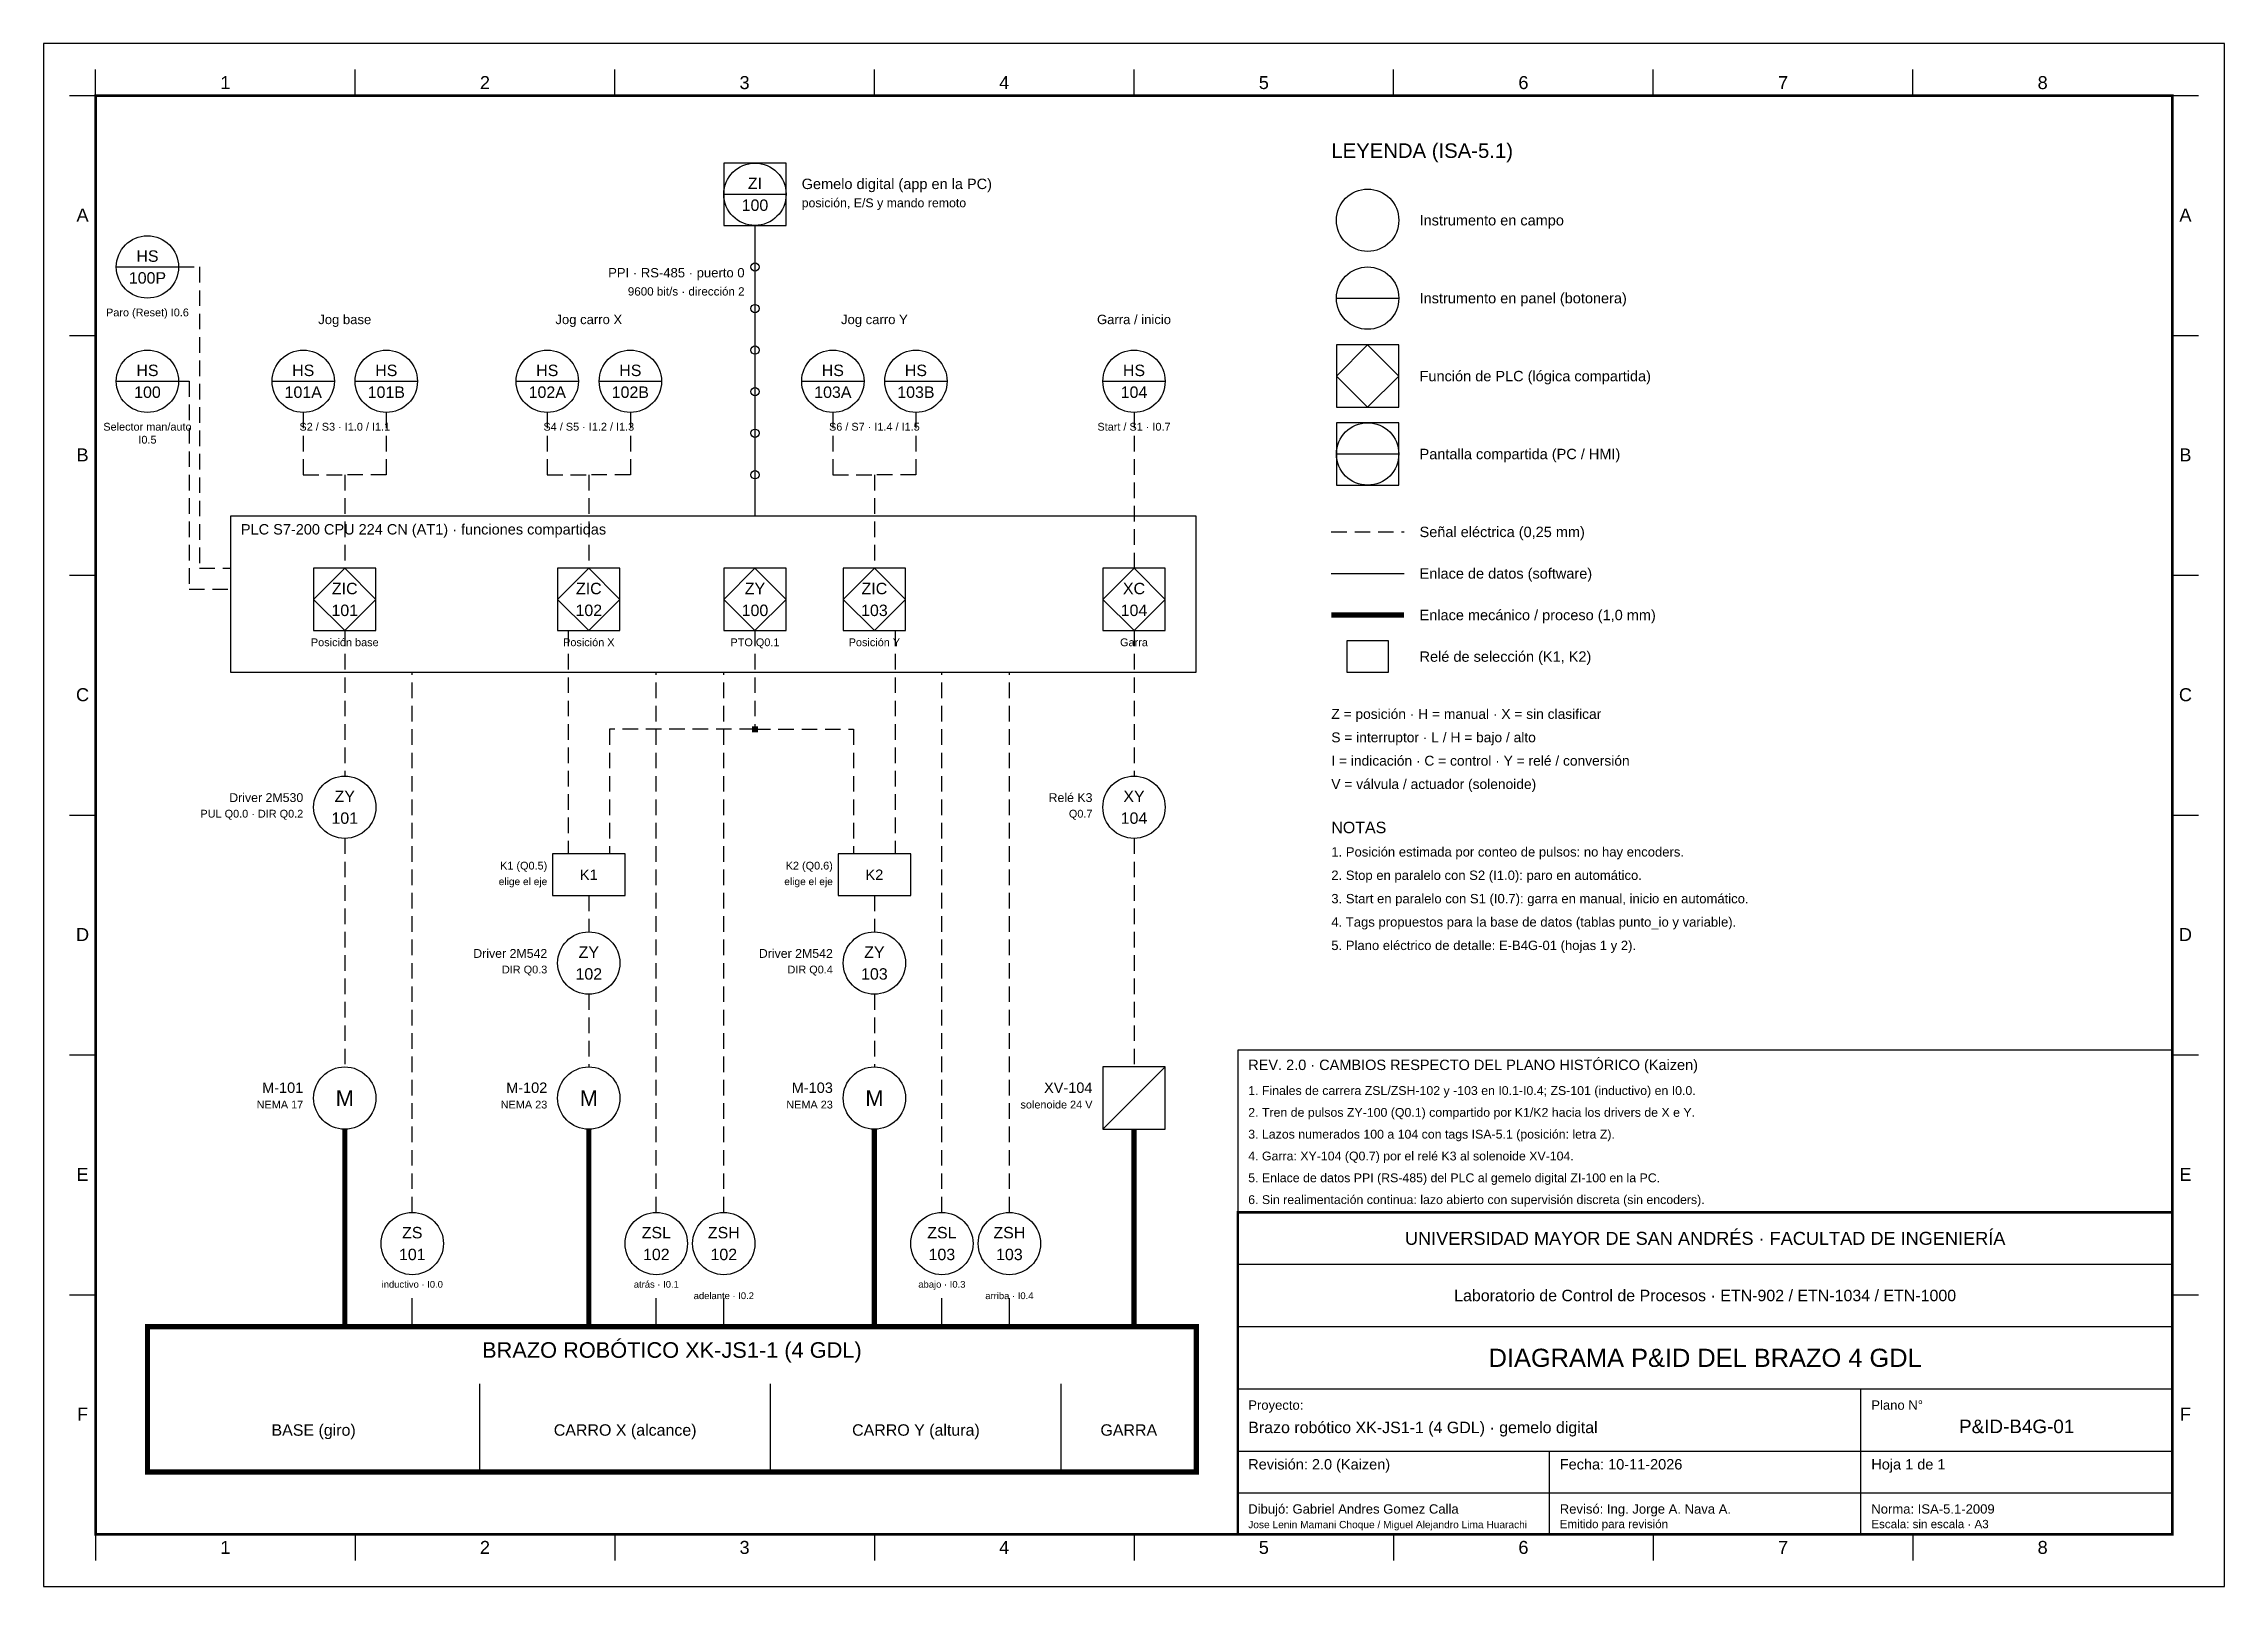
# Model space of a CAD drawing. Header units: millimetres. Extents: x 0 to 420, y 0 to 297.
import ezdxf
from ezdxf.enums import TextEntityAlignment as Align

# ---------------------------------------------------------------- set-up
doc = ezdxf.new("R2010")
doc.units = ezdxf.units.MM
doc.header["$MEASUREMENT"] = 0
doc.linetypes.add('DASHED', pattern=[4.5, 3, -1.5])
for name, color, linetype in [('CAJETIN', 7, 'CONTINUOUS'), ('DATOS', 4, 'CONTINUOUS'), ('INSTRUMENTOS', 2, 'CONTINUOUS'), ('MARCO', 7, 'CONTINUOUS'), ('NOTAS', 7, 'CONTINUOUS'), ('PROCESO', 7, 'CONTINUOUS'), ('REVISION', 1, 'CONTINUOUS'), ('SENAL', 5, 'DASHED'), ('SIMBOLOS', 7, 'CONTINUOUS'), ('TAGS', 2, 'CONTINUOUS'), ('TEXTO', 7, 'CONTINUOUS')]:
    doc.layers.add(name, color=color, linetype=linetype)
doc.styles.add('NORMAL', font='arial.ttf', dxfattribs={"width": 0.9})

msp = doc.modelspace()

# ---------------------------------------------------------------- linework, layer by layer
at = {"layer": 'CAJETIN'}
for p, q in [((230, 62), (410, 62)), ((230, 50), (410, 50)), ((230, 38), (410, 38)), ((350, 10), (350, 38)), ((230, 26), (410, 26)), ((290, 10), (290, 26)), ((230, 18), (410, 18))]:
    msp.add_line(p, q, dxfattribs=at)
at = {"layer": 'CAJETIN', "const_width": 0.5}
msp.add_lwpolyline([(230, 10), (410, 10), (410, 72), (230, 72)], close=True, dxfattribs=at)
at = {"layer": 'DATOS'}
for p, q in [((137, 262), (137, 206)), ((248, 195), (262, 195))]:
    msp.add_line(p, q, dxfattribs=at)
for centre in [(137, 254), (137, 246), (137, 238), (137, 230), (137, 222), (137, 214)]:
    msp.add_circle(centre, 0.8, dxfattribs=at)
at = {"layer": 'INSTRUMENTOS'}
for p, q in [((131, 268), (143, 268)), ((14, 254), (26, 254)), ((249, 248), (261, 248)), ((14, 232), (26, 232)), ((44, 232), (56, 232)), ((60, 232), (72, 232)), ((91, 232), (103, 232)), ((107, 232), (119, 232)), ((146, 232), (158, 232)), ((162, 232), (174, 232)), ((204, 232), (216, 232)), ((249, 218), (261, 218))]:
    msp.add_line(p, q, dxfattribs=at)
for points in [[(131, 262), (143, 262), (143, 274), (131, 274)], [(249, 227), (261, 227), (261, 239), (249, 239)], [(249, 233), (255, 239), (261, 233), (255, 227)], [(249, 212), (261, 212), (261, 224), (249, 224)], [(52, 184), (64, 184), (64, 196), (52, 196)], [(52, 190), (58, 196), (64, 190), (58, 184)], [(99, 184), (111, 184), (111, 196), (99, 196)], [(99, 190), (105, 196), (111, 190), (105, 184)], [(131, 184), (143, 184), (143, 196), (131, 196)], [(131, 190), (137, 196), (143, 190), (137, 184)], [(154, 184), (166, 184), (166, 196), (154, 196)], [(154, 190), (160, 196), (166, 190), (160, 184)], [(204, 184), (216, 184), (216, 196), (204, 196)], [(204, 190), (210, 196), (216, 190), (210, 184)], [(251, 176), (259, 176), (259, 182), (251, 182)], [(98, 133), (112, 133), (112, 141), (98, 141)], [(153, 133), (167, 133), (167, 141), (153, 141)]]:
    msp.add_lwpolyline(points, close=True, dxfattribs=at)
for centre in [(137, 268), (255, 263), (20, 254), (255, 248), (20, 232), (50, 232), (66, 232), (97, 232), (113, 232), (152, 232), (168, 232), (210, 232), (255, 218), (58, 150), (210, 150), (105, 120), (160, 120), (71, 66), (118, 66), (131, 66), (173, 66), (186, 66)]:
    msp.add_circle(centre, 6, dxfattribs=at)
at = {"layer": 'MARCO'}
for p, q in [((10, 287), (10, 292)), ((60, 287), (60, 292)), ((110, 287), (110, 292)), ((160, 287), (160, 292)), ((210, 287), (210, 292)), ((260, 287), (260, 292)), ((310, 287), (310, 292)), ((360, 287), (360, 292)), ((5, 287), (10, 287)), ((410, 287), (415, 287)), ((5, 240.83), (10, 240.83)), ((410, 240.83), (415, 240.83)), ((5, 194.66), (10, 194.66)), ((410, 194.66), (415, 194.66)), ((5, 148.49), (10, 148.49)), ((410, 148.49), (415, 148.49)), ((5, 102.32), (10, 102.32)), ((410, 102.32), (415, 102.32)), ((5, 56.15), (10, 56.15)), ((410, 56.15), (415, 56.15)), ((10, 10), (10, 5)), ((60, 10), (60, 5)), ((110, 10), (110, 5)), ((160, 10), (160, 5)), ((210, 10), (210, 5)), ((260, 10), (260, 5)), ((310, 10), (310, 5)), ((360, 10), (360, 5))]:
    msp.add_line(p, q, dxfattribs=at)
msp.add_lwpolyline([(0, 0), (420, 0), (420, 297), (0, 297)], close=True, dxfattribs=at)
at = {"layer": 'MARCO', "const_width": 0.5}
msp.add_lwpolyline([(10, 10), (410, 10), (410, 287), (10, 287)], close=True, dxfattribs=at)
at = {"layer": 'NOTAS'}
msp.add_lwpolyline([(36, 176), (222, 176), (222, 206), (36, 206)], close=True, dxfattribs=at)
at = {"layer": 'PROCESO'}
for p, q in [((71, 50), (71, 55.5)), ((118, 50), (118, 55.5)), ((131, 50), (131, 55.5)), ((173, 50), (173, 55.5)), ((186, 50), (186, 55.5)), ((84, 22), (84, 39)), ((140, 22), (140, 39)), ((196, 22), (196, 39))]:
    msp.add_line(p, q, dxfattribs=at)
at = {"layer": 'PROCESO', "const_width": 1}
for points in [[(248, 187), (262, 187)], [(58, 88), (58, 50)], [(105, 88), (105, 50)], [(160, 88), (160, 50)], [(210, 88), (210, 50)]]:
    msp.add_lwpolyline(points, dxfattribs=at)
msp.add_lwpolyline([(20, 22), (222, 22), (222, 50), (20, 50)], close=True, dxfattribs=at)
at = {"layer": 'REVISION'}
msp.add_lwpolyline([(230, 72), (410, 72), (410, 103.2), (230, 103.2)], close=True, dxfattribs=at)
at = {"layer": 'SENAL'}
for points in [[(26, 254), (30, 254), (30, 196), (36, 196)], [(26, 232), (28, 232), (28, 192), (36, 192)], [(50, 226), (50, 214), (58, 214), (58, 196)], [(66, 226), (66, 214), (58, 214), (58, 196)], [(97, 226), (97, 214), (105, 214), (105, 196)], [(113, 226), (113, 214), (105, 214), (105, 196)], [(152, 226), (152, 214), (160, 214), (160, 196)], [(168, 226), (168, 214), (160, 214), (160, 196)], [(210, 226), (210, 196)], [(248, 203), (262, 203)], [(58, 184), (58, 156)], [(101, 184), (101, 141)], [(137, 184), (137, 165), (109, 165), (109, 141)], [(164, 184), (164, 141)], [(210, 184), (210, 156)], [(71, 72), (71, 176)], [(118, 72), (118, 176)], [(131, 72), (131, 176)], [(173, 72), (173, 176)], [(186, 72), (186, 176)], [(137, 165), (156, 165), (156, 141)], [(58, 144), (58, 100)], [(210, 144), (210, 100)], [(105, 133), (105, 126)], [(160, 133), (160, 126)], [(105, 114), (105, 100)], [(160, 114), (160, 100)]]:
    msp.add_lwpolyline(points, dxfattribs=at)
msp.add_solid([(136.4, 164.4), (137.6, 164.4), (136.4, 165.6), (137.6, 165.6)], dxfattribs=at)
at = {"layer": 'SIMBOLOS'}
msp.add_line((204, 88), (216, 100), dxfattribs=at)
msp.add_lwpolyline([(204, 88), (216, 88), (216, 100), (204, 100)], close=True, dxfattribs=at)
for centre in [(58, 94), (105, 94), (160, 94)]:
    msp.add_circle(centre, 6, dxfattribs=at)

# ---------------------------------------------------------------- texts
at = {"layer": 'CAJETIN', "style": 'NORMAL'}
for s, height, p in [('UNIVERSIDAD MAYOR DE SAN ANDRÉS · FACULTAD DE INGENIERÍA', 2.5, (320, 67)), ('Laboratorio de Control de Procesos · ETN-902 / ETN-1034 / ETN-1000', 2.2, (320, 56)), ('DIAGRAMA P&ID DEL BRAZO 4 GDL', 3.5, (320, 44))]:
    msp.add_text(s, height=height, dxfattribs=at).set_placement(p, align=Align.MIDDLE_CENTER)
for s, height, p in [('Proyecto:', 1.8, (232, 34)), ('Plano N°', 1.8, (352, 34)), ('Brazo robótico XK-JS1-1 (4 GDL) · gemelo digital', 2.2, (232, 29.5)), ('Revisión: 2.0 (Kaizen)', 2, (232, 22.5)), ('Fecha: 10-11-2026', 2, (292, 22.5)), ('Hoja 1 de 1', 2, (352, 22.5)), ('Jose Lenin Mamani Choque / Miguel Alejandro Lima Huarachi', 1.4, (232, 11.2)), ('Dibujó: Gabriel Andres Gomez Calla', 1.8, (232, 14)), ('Emitido para revisión', 1.6, (292, 11.2)), ('Revisó: Ing. Jorge A. Nava A.', 1.8, (292, 14)), ('Escala: sin escala · A3', 1.6, (352, 11.2)), ('Norma: ISA-5.1-2009', 1.8, (352, 14))]:
    msp.add_text(s, height=height, dxfattribs=at).set_placement(p)
msp.add_text('P&ID-B4G-01', height=2.6, dxfattribs=at).set_placement((380, 29.5), align=Align.CENTER)
at = {"layer": 'MARCO', "style": 'NORMAL'}
for s, p in [('1', (35, 289.5)), ('2', (85, 289.5)), ('3', (135, 289.5)), ('4', (185, 289.5)), ('5', (235, 289.5)), ('6', (285, 289.5)), ('7', (335, 289.5)), ('8', (385, 289.5)), ('A', (7.5, 264)), ('A', (412.5, 264)), ('B', (7.5, 217.83)), ('B', (412.5, 217.83)), ('C', (7.5, 171.66)), ('C', (412.5, 171.66)), ('D', (7.5, 125.49)), ('D', (412.5, 125.49)), ('E', (7.5, 79.32)), ('E', (412.5, 79.32)), ('F', (7.5, 33.15)), ('F', (412.5, 33.15)), ('1', (35, 7.5)), ('2', (85, 7.5)), ('3', (135, 7.5)), ('4', (185, 7.5)), ('5', (235, 7.5)), ('6', (285, 7.5)), ('7', (335, 7.5)), ('8', (385, 7.5))]:
    msp.add_text(s, height=2.5, dxfattribs=at).set_placement(p, align=Align.MIDDLE_CENTER)
at = {"layer": 'NOTAS', "style": 'NORMAL'}
for s, height, p in [('PLC S7-200 CPU 224 CN (AT1) · funciones compartidas', 2, (38, 202.5)), ('NOTAS', 2.2, (248, 145)), ('1. Posición estimada por conteo de pulsos: no hay encoders.', 1.8, (248, 140.5)), ('2. Stop en paralelo con S2 (I1.0): paro en automático.', 1.8, (248, 136)), ('3. Start en paralelo con S1 (I0.7): garra en manual, inicio en automático.', 1.8, (248, 131.5)), ('4. Tags propuestos para la base de datos (tablas punto_io y variable).', 1.8, (248, 127)), ('5. Plano eléctrico de detalle: E-B4G-01 (hojas 1 y 2).', 1.8, (248, 122.5))]:
    msp.add_text(s, height=height, dxfattribs=at).set_placement(p)
at = {"layer": 'REVISION', "style": 'NORMAL'}
for s, height, p in [('REV. 2.0 · CAMBIOS RESPECTO DEL PLANO HISTÓRICO (Kaizen)', 2, (232, 99.4)), ('1. Finales de carrera ZSL/ZSH-102 y -103 en I0.1-I0.4; ZS-101 (inductivo) en I0.0.', 1.7, (232, 94.6)), ('2. Tren de pulsos ZY-100 (Q0.1) compartido por K1/K2 hacia los drivers de X e Y.', 1.7, (232, 90.4)), ('3. Lazos numerados 100 a 104 con tags ISA-5.1 (posición: letra Z).', 1.7, (232, 86.2)), ('4. Garra: XY-104 (Q0.7) por el relé K3 al solenoide XV-104.', 1.7, (232, 82)), ('5. Enlace de datos PPI (RS-485) del PLC al gemelo digital ZI-100 en la PC.', 1.7, (232, 77.8)), ('6. Sin realimentación continua: lazo abierto con supervisión discreta (sin encoders).', 1.7, (232, 73.6))]:
    msp.add_text(s, height=height, dxfattribs=at).set_placement(p)
at = {"layer": 'TAGS', "style": 'NORMAL'}
for s, height, p in [('ZI', 2.2, (137, 269)), ('100', 2.2, (137, 264.8)), ('HS', 2.2, (20, 255)), ('100P', 2.2, (20, 250.8)), ('HS', 2.2, (20, 233)), ('HS', 2.2, (50, 233)), ('HS', 2.2, (66, 233)), ('HS', 2.2, (97, 233)), ('HS', 2.2, (113, 233)), ('HS', 2.2, (152, 233)), ('HS', 2.2, (168, 233)), ('HS', 2.2, (210, 233)), ('100', 2.2, (20, 228.8)), ('101A', 2.2, (50, 228.8)), ('101B', 2.2, (66, 228.8)), ('102A', 2.2, (97, 228.8)), ('102B', 2.2, (113, 228.8)), ('103A', 2.2, (152, 228.8)), ('103B', 2.2, (168, 228.8)), ('104', 2.2, (210, 228.8)), ('ZIC', 2.2, (58, 191)), ('ZIC', 2.2, (105, 191)), ('ZIC', 2.2, (160, 191)), ('XC', 2.2, (210, 191)), ('101', 2.2, (58, 186.8)), ('102', 2.2, (105, 186.8)), ('100', 2.2, (137, 186.8)), ('ZY', 2.2, (137, 191)), ('103', 2.2, (160, 186.8)), ('104', 2.2, (210, 186.8)), ('ZY', 2.2, (58, 151)), ('XY', 2.2, (210, 151)), ('101', 2.2, (58, 146.8)), ('104', 2.2, (210, 146.8)), ('K1', 2, (105, 136)), ('K2', 2, (160, 136)), ('ZY', 2.2, (105, 121)), ('ZY', 2.2, (160, 121)), ('102', 2.2, (105, 116.8)), ('103', 2.2, (160, 116.8)), ('ZS', 2.2, (71, 67)), ('ZSL', 2.2, (118, 67)), ('ZSH', 2.2, (131, 67)), ('ZSL', 2.2, (173, 67)), ('ZSH', 2.2, (186, 67)), ('101', 2.2, (71, 62.8)), ('102', 2.2, (118, 62.8)), ('102', 2.2, (131, 62.8)), ('103', 2.2, (173, 62.8)), ('103', 2.2, (186, 62.8))]:
    msp.add_text(s, height=height, dxfattribs=at).set_placement(p, align=Align.CENTER)
for s, p in [('M-101', (50, 95)), ('M-102', (97, 95)), ('M-103', (152, 95)), ('XV-104', (202, 95))]:
    msp.add_text(s, height=2, dxfattribs=at).set_placement(p, align=Align.RIGHT)
at = {"layer": 'TEXTO', "style": 'NORMAL'}
for s, height, p in [('LEYENDA (ISA-5.1)', 2.8, (248, 275)), ('Gemelo digital (app en la PC)', 2, (146, 269)), ('posición, E/S y mando remoto', 1.7, (146, 265.5)), ('Instrumento en campo', 2, (265, 262)), ('Instrumento en panel (botonera)', 2, (265, 247)), ('Función de PLC (lógica compartida)', 2, (265, 232)), ('Pantalla compartida (PC / HMI)', 2, (265, 217)), ('Señal eléctrica (0,25 mm)', 2, (265, 202)), ('Enlace de datos (software)', 2, (265, 194)), ('Enlace mecánico / proceso (1,0 mm)', 2, (265, 186)), ('Relé de selección (K1, K2)', 2, (265, 178)), ('Z = posición · H = manual · X = sin clasificar', 1.9, (248, 167)), ('S = interruptor · L / H = bajo / alto', 1.9, (248, 162.5)), ('I = indicación · C = control · Y = relé / conversión', 1.9, (248, 158)), ('V = válvula / actuador (solenoide)', 1.9, (248, 153.5))]:
    msp.add_text(s, height=height, dxfattribs=at).set_placement(p)
for s, height, p in [('PPI · RS-485 · puerto 0', 1.8, (135, 252)), ('9600 bit/s · dirección 2', 1.6, (135, 248.5)), ('Driver 2M530', 1.7, (50, 151)), ('Relé K3', 1.7, (202, 151)), ('PUL Q0.0 · DIR Q0.2', 1.5, (50, 148)), ('Q0.7', 1.5, (202, 148)), ('K1 (Q0.5)', 1.5, (97, 138)), ('K2 (Q0.6)', 1.5, (152, 138)), ('elige el eje', 1.4, (97, 135)), ('elige el eje', 1.4, (152, 135)), ('Driver 2M542', 1.7, (97, 121)), ('Driver 2M542', 1.7, (152, 121)), ('DIR Q0.3', 1.5, (97, 118)), ('DIR Q0.4', 1.5, (152, 118)), ('NEMA 17', 1.5, (50, 92)), ('NEMA 23', 1.5, (97, 92)), ('NEMA 23', 1.5, (152, 92)), ('solenoide 24 V', 1.5, (202, 92))]:
    msp.add_text(s, height=height, dxfattribs=at).set_placement(p, align=Align.RIGHT)
for s, height, p in [('Paro (Reset) I0.6', 1.5, (20, 244.5)), ('Jog base', 1.8, (58, 243)), ('Jog carro X', 1.8, (105, 243)), ('Jog carro Y', 1.8, (160, 243)), ('Garra / inicio', 1.8, (210, 243)), ('Selector man/auto', 1.5, (20, 222.5)), ('S2 / S3 · I1.0 / I1.1', 1.5, (58, 222.5)), ('S4 / S5 · I1.2 / I1.3', 1.5, (105, 222.5)), ('S6 / S7 · I1.4 / I1.5', 1.5, (160, 222.5)), ('Start / S1 · I0.7', 1.5, (210, 222.5)), ('I0.5', 1.5, (20, 220)), ('Posición base', 1.5, (58, 181)), ('Posición X', 1.5, (105, 181)), ('PTO Q0.1', 1.5, (137, 181)), ('Posición Y', 1.5, (160, 181)), ('Garra', 1.5, (210, 181)), ('inductivo · I0.0', 1.3, (71, 57.5)), ('atrás · I0.1', 1.3, (118, 57.5)), ('abajo · I0.3', 1.3, (173, 57.5)), ('adelante · I0.2', 1.3, (131, 55.3)), ('arriba · I0.4', 1.3, (186, 55.3)), ('BRAZO ROBÓTICO XK-JS1-1 (4 GDL)', 3, (121, 44)), ('BASE (giro)', 2.2, (52, 29)), ('CARRO X (alcance)', 2.2, (112, 29)), ('CARRO Y (altura)', 2.2, (168, 29)), ('GARRA', 2.2, (209, 29))]:
    msp.add_text(s, height=height, dxfattribs=at).set_placement(p, align=Align.CENTER)
for p in [(58, 94), (105, 94), (160, 94)]:
    msp.add_text('M', height=3, dxfattribs=at).set_placement(p, align=Align.MIDDLE_CENTER)

doc.saveas('drawing.dxf')
